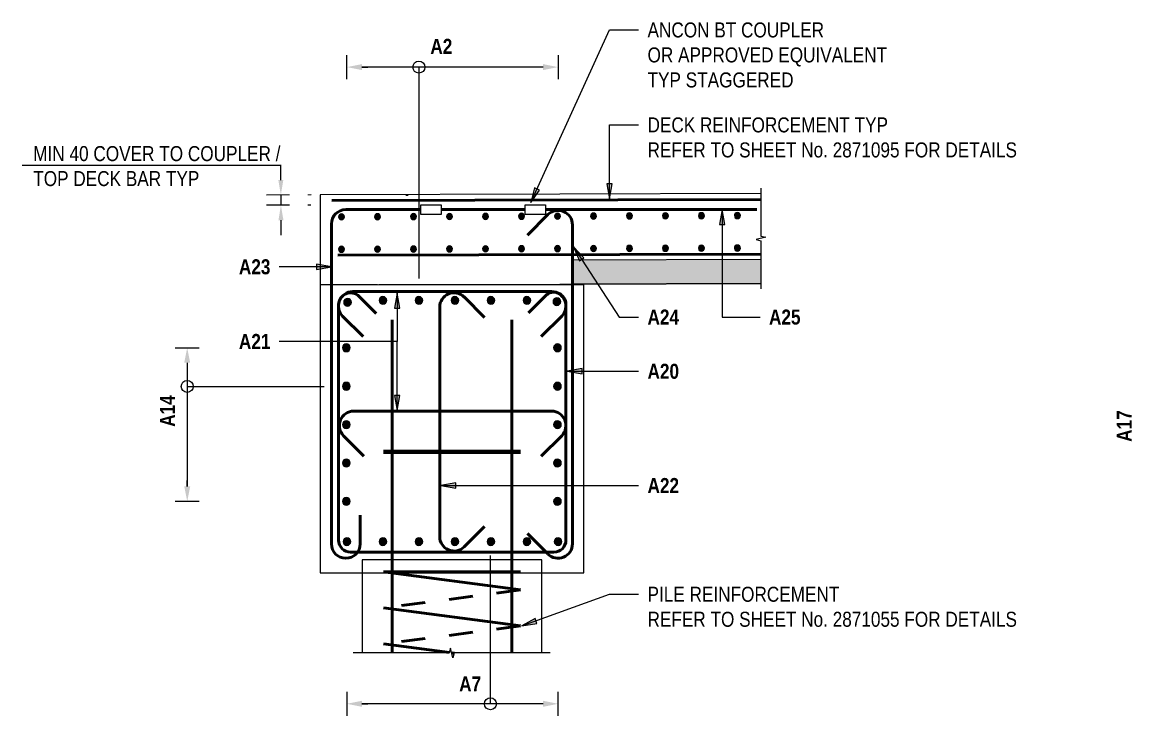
# Model space of a CAD drawing. Header units: metres. Extents: x 1652 to 1749, y -583 to 22.
# Drawn here: x 1734.509 to 1739.134, y 17.103 to 19.994 of the extents above; entities that cross this region are included whole.
import ezdxf

# ---------------------------------------------------------------- set-up
doc = ezdxf.new("R2010")
doc.units = ezdxf.units.M
doc.linetypes.add('JacobsDash', pattern=[0.0045, 0.003, -0.0015])
doc.layers.get('Defpoints').update_dxf_attribs({"color": 41})
for name, color, linetype, lineweight in [('BRIDGE-ABUTMENT-CONC', 7, 'Continuous', 50), ('D-BDGE', 7, 'Continuous', 13), ('D-BDGE-18-SOLID', 7, 'Continuous', 9), ('D-BDGE-FLOOR', 7, 'Continuous', 50), ('D-BDGE-FNDN-PILE-CONC', 7, 'Continuous', 50), ('D-BDGE-FRAMING', 7, 'Continuous', 50), ('D-BDGE-LINE', 7, 'Continuous', 9), ('D-ENHA-GEN-LINE', 7, 'Continuous', 9), ('D-ENHA-TEXT', 7, 'Continuous', 9), ('D-ENHA-TEXT-DIMS', 7, 'Continuous', 9)]:
    doc.layers.add(name, color=color, linetype=linetype, lineweight=lineweight)
doc.styles.add('Arial Narrow_2', font='ARIALN.TTF', dxfattribs={"height": 0.0625})
doc.styles.add('Arial Narrow_B_1', font='ARIALNB.TTF', dxfattribs={"height": 0.0625})
doc.dimstyles.new('Dimension_Standard_O__mm__3', dxfattribs={"dimscale": 0.3048, "dimtxt": 0.063964, "dimasz": 0.205052, "dimexe": 0.19685, "dimexo": 0.123031, "dimgap": 0.123031, "dimtad": 1, "dimdec": 0, "dimlfac": 1000, "dimzin": 0, "dimdsep": 46, "dimtxsty": 'Arial Narrow_2', "dimsah": 1, "dimcen": 0.09, "dimaunit": 1, "dimadec": 4, "dimazin": 0, "dimtfac": 1, "dimtdec": 4, "dimtix": 1, "dimtmove": 0, "dimatfit": 3, "dimfxl": 1, "dimtvp": 1, "dimtfill": 1, "dimtolj": 1, "dimtzin": 0, "dimlwd": 18, "dimlwe": 18, "dimarcsym": 2})

# ---------------------------------------------------------------- blocks, each defined once
blk = doc.blocks.new('01_SFO_FRP_Pile_CastInPlace_CS - CAST-IN-PLACE PILE - 0750-7668704-DRG-1075 - SECTION 01')
at = {"layer": 'D-BDGE-FNDN-PILE-CONC', "lineweight": 18}
for p, q in [((581.6425, 17.7527), (580.8925, 17.7527)), ((580.8925, 17.7527), (580.8925, 17.3652)), ((581.6425, 17.3652), (581.6425, 17.7527))]:
    blk.add_line(p, q, dxfattribs=at)
blk = doc.blocks.new('07_STR_DPS_PermadecPanel - 07_STR_DPS_PermadecPanel-5973119-DRG-1075 - SECTION 01')
at = {"layer": 'D-BDGE-FRAMING', "color": 252, "lineweight": 9, "true_color": 0x888888}
for p, q in [((581.7675, 18.9023), (582.5549, 18.9047)), ((581.7675, 18.9032), (581.7675, 18.9023))]:
    blk.add_line(p, q, dxfattribs=at)
blk = doc.blocks.new('Repeating Detail - Reo Dot_Scale 25_Section-1695670-DRG-1075 - SECTION 01')
at = {"layer": 'D-BDGE-LINE', "true_color": 0xc7c7c7}
for points in [[(580.8071, 19.1701), (580.8103, 19.1705), (580.8133, 19.1718), (580.8159, 19.1738), (580.8179, 19.1764), (580.8191, 19.1794), (580.8195, 19.1827), (580.8191, 19.1859), (580.8178, 19.1889), (580.8159, 19.1915), (580.8133, 19.1935), (580.8102, 19.1947), (580.807, 19.1951), (580.8038, 19.1947), (580.8008, 19.1934), (580.7982, 19.1914), (580.7962, 19.1888), (580.795, 19.1858), (580.7945, 19.1826), (580.795, 19.1793), (580.7962, 19.1763), (580.7982, 19.1737), (580.8011, 19.1716), (580.8038, 19.1705)], [(580.9571, 19.1706), (580.9603, 19.171), (580.9633, 19.1723), (580.9659, 19.1742), (580.9679, 19.1768), (580.9691, 19.1799), (580.9695, 19.1831), (580.9691, 19.1863), (580.9678, 19.1893), (580.9659, 19.1919), (580.9633, 19.1939), (580.9602, 19.1951), (580.957, 19.1956), (580.9538, 19.1951), (580.9508, 19.1939), (580.9482, 19.1919), (580.9462, 19.1893), (580.945, 19.1863), (580.9445, 19.183), (580.945, 19.1798), (580.9462, 19.1768), (580.9482, 19.1742), (580.9508, 19.1722), (580.9538, 19.171)], [(581.1071, 19.171), (581.1103, 19.1714), (581.1133, 19.1727), (581.1159, 19.1747), (581.1179, 19.1773), (581.1191, 19.1803), (581.1195, 19.1835), (581.1191, 19.1868), (581.1178, 19.1898), (581.1159, 19.1924), (581.1133, 19.1944), (581.1102, 19.1956), (581.1069, 19.196), (581.1038, 19.1956), (581.1008, 19.1943), (581.0982, 19.1923), (581.0962, 19.1897), (581.095, 19.1867), (581.0945, 19.1835), (581.095, 19.1802), (581.0962, 19.1772), (581.0982, 19.1746), (581.1008, 19.1727), (581.1038, 19.1714), (581.1069, 19.171)], [(581.2571, 19.1715), (581.2603, 19.1719), (581.2633, 19.1732), (581.2659, 19.1751), (581.2679, 19.1777), (581.2691, 19.1808), (581.2695, 19.184), (581.2691, 19.1872), (581.2678, 19.1902), (581.2659, 19.1928), (581.2633, 19.1948), (581.2602, 19.196), (581.257, 19.1965), (581.2538, 19.196), (581.2508, 19.1948), (581.2482, 19.1928), (581.2462, 19.1902), (581.245, 19.1872), (581.2445, 19.1839), (581.245, 19.1807), (581.2462, 19.1777), (581.2482, 19.1751), (581.2508, 19.1731), (581.2538, 19.1719)], [(581.4071, 19.1719), (581.4103, 19.1723), (581.4133, 19.1736), (581.4159, 19.1756), (581.4179, 19.1782), (581.4191, 19.1812), (581.4195, 19.1844), (581.4191, 19.1877), (581.4178, 19.1907), (581.4159, 19.1933), (581.4126, 19.1955), (581.4102, 19.1965), (581.407, 19.1969), (581.4038, 19.1965), (581.4008, 19.1952), (581.3982, 19.1932), (581.3962, 19.1906), (581.395, 19.1876), (581.3945, 19.1844), (581.395, 19.1811), (581.3962, 19.1781), (581.3982, 19.1755), (581.4008, 19.1736), (581.4038, 19.1723)], [(581.5571, 19.1724), (581.5603, 19.1728), (581.5633, 19.1741), (581.5659, 19.176), (581.5679, 19.1786), (581.5691, 19.1817), (581.5695, 19.1849), (581.5691, 19.1881), (581.5678, 19.1911), (581.5659, 19.1937), (581.5633, 19.1957), (581.5602, 19.1969), (581.557, 19.1974), (581.5538, 19.1969), (581.5508, 19.1957), (581.5482, 19.1937), (581.5462, 19.1911), (581.545, 19.1881), (581.5445, 19.1848), (581.545, 19.1816), (581.5462, 19.1786), (581.5482, 19.176), (581.5508, 19.174), (581.5538, 19.1728)], [(581.7071, 19.1728), (581.7103, 19.1732), (581.7133, 19.1745), (581.7159, 19.1765), (581.7179, 19.1791), (581.7191, 19.1821), (581.7195, 19.1853), (581.7191, 19.1886), (581.7178, 19.1916), (581.7159, 19.1942), (581.7133, 19.1962), (581.7102, 19.1974), (581.707, 19.1978), (581.7038, 19.1974), (581.7008, 19.1961), (581.6982, 19.1941), (581.6962, 19.1915), (581.695, 19.1885), (581.6945, 19.1853), (581.695, 19.182), (581.6962, 19.179), (581.6982, 19.1764), (581.7008, 19.1745), (581.7038, 19.1732)], [(581.8571, 19.1733), (581.8603, 19.1737), (581.8633, 19.175), (581.8659, 19.1769), (581.8679, 19.1795), (581.8691, 19.1826), (581.8695, 19.1858), (581.8691, 19.189), (581.8678, 19.192), (581.8659, 19.1946), (581.8633, 19.1966), (581.8602, 19.1978), (581.857, 19.1983), (581.8538, 19.1978), (581.8508, 19.1966), (581.8482, 19.1946), (581.8462, 19.192), (581.845, 19.189), (581.8445, 19.1857), (581.845, 19.1825), (581.8462, 19.1795), (581.8482, 19.1769), (581.8508, 19.1749), (581.8538, 19.1737)], [(582.0071, 19.1737), (582.0103, 19.1741), (582.0133, 19.1754), (582.0159, 19.1774), (582.0179, 19.18), (582.0191, 19.183), (582.0195, 19.1862), (582.0191, 19.1895), (582.0178, 19.1925), (582.0158, 19.1951), (582.0133, 19.1971), (582.0102, 19.1983), (582.007, 19.1987), (582.0038, 19.1983), (582.0008, 19.197), (581.9982, 19.195), (581.9962, 19.1924), (581.995, 19.1894), (581.9945, 19.1862), (581.995, 19.1829), (581.9962, 19.1799), (581.9982, 19.1773), (582.0008, 19.1754), (582.0038, 19.1741)], [(582.1571, 19.1742), (582.1603, 19.1746), (582.1633, 19.1758), (582.1659, 19.1778), (582.1679, 19.1804), (582.1691, 19.1835), (582.1695, 19.1867), (582.1691, 19.1899), (582.1678, 19.1929), (582.1658, 19.1955), (582.1633, 19.1975), (582.1602, 19.1987), (582.157, 19.1992), (582.1538, 19.1987), (582.1508, 19.1975), (582.1482, 19.1955), (582.1462, 19.1929), (582.145, 19.1899), (582.1445, 19.1866), (582.145, 19.1834), (582.1462, 19.1804), (582.1482, 19.1778), (582.1508, 19.1758), (582.1538, 19.1746)], [(582.3071, 19.1746), (582.3103, 19.175), (582.3133, 19.1763), (582.3159, 19.1783), (582.3179, 19.1809), (582.3191, 19.1839), (582.3195, 19.1871), (582.3191, 19.1904), (582.3178, 19.1934), (582.3158, 19.196), (582.3133, 19.1979), (582.3102, 19.1992), (582.307, 19.1996), (582.3038, 19.1992), (582.3008, 19.1979), (582.2982, 19.1959), (582.2962, 19.1933), (582.295, 19.1903), (582.2945, 19.1871), (582.295, 19.1838), (582.2962, 19.1808), (582.2982, 19.1782), (582.3008, 19.1763), (582.3038, 19.175)], [(582.4571, 19.1751), (582.4603, 19.1755), (582.4633, 19.1767), (582.4659, 19.1787), (582.4679, 19.1813), (582.4691, 19.1844), (582.4695, 19.1876), (582.4691, 19.1908), (582.4678, 19.1938), (582.4658, 19.1964), (582.4633, 19.1984), (582.4602, 19.1996), (582.457, 19.2001), (582.4538, 19.1996), (582.4508, 19.1984), (582.4482, 19.1964), (582.4462, 19.1938), (582.445, 19.1908), (582.4445, 19.1875), (582.445, 19.1843), (582.4462, 19.1813), (582.4482, 19.1787), (582.4508, 19.1767), (582.4538, 19.1755)]]:
    blk.add_hatch(color=9, dxfattribs=at).paths.add_polyline_path(points)
at = {"layer": 'D-BDGE-LINE', "color": 252, "true_color": 0x888888}
for centre, start, end in [((580.807, 19.1826), 90.1716, 270.1716), ((580.807, 19.1826), 270.1716, 90.1716), ((580.957, 19.1831), 90.1716, 270.1716), ((580.957, 19.1831), 270.1716, 90.1716), ((581.107, 19.1835), 90.1716, 270.1716), ((581.107, 19.1835), 270.1716, 90.1716), ((581.257, 19.184), 90.1716, 270.1716), ((581.257, 19.184), 270.1716, 90.1716), ((581.407, 19.1844), 90.1716, 270.1716), ((581.407, 19.1844), 270.1716, 90.1716), ((581.557, 19.1849), 90.1716, 270.1716), ((581.557, 19.1849), 270.1716, 90.1716), ((581.707, 19.1853), 90.1716, 270.1716), ((581.707, 19.1853), 270.1716, 90.1716), ((581.857, 19.1858), 90.1716, 270.1716), ((581.857, 19.1858), 270.1716, 90.1716), ((582.007, 19.1862), 90.1716, 270.1716), ((582.007, 19.1862), 270.1716, 90.1716), ((582.157, 19.1867), 90.1716, 270.1716), ((582.157, 19.1867), 270.1716, 90.1716), ((582.307, 19.1871), 90.1716, 270.1716), ((582.307, 19.1871), 270.1716, 90.1716), ((582.457, 19.1876), 90.1716, 270.1716), ((582.457, 19.1876), 270.1716, 90.1716)]:
    blk.add_arc(centre, 0.0125, start, end, dxfattribs=at)
blk = doc.blocks.new('CS_DET_Reinf_Bar Section_Solid - Reo Dot 32-6113454-DRG-1075 - SECTION 01')
at = {"layer": 'D-BDGE-LINE'}
blk.add_hatch(color=256, dxfattribs=at).paths.add_polyline_path([(580.827, 17.9808), (580.8311, 17.9814), (580.835, 17.983), (580.8383, 17.9855), (580.8408, 17.9888), (580.8424, 17.9927), (580.843, 17.9968), (580.8424, 18.001), (580.8408, 18.0048), (580.8383, 18.0081), (580.835, 18.0107), (580.8311, 18.0123), (580.827, 18.0128), (580.8228, 18.0123), (580.819, 18.0107), (580.8156, 18.0081), (580.8131, 18.0048), (580.8115, 18.001), (580.811, 17.9968), (580.8115, 17.9927), (580.8131, 17.9888), (580.8156, 17.9855), (580.819, 17.983), (580.8228, 17.9814)])
for start, end in [(0, 180), (180, 0)]:
    blk.add_arc((580.827, 17.9968), 0.016, start, end, dxfattribs=at)
blk = doc.blocks.new('CS_DET_BreakLine_ViewScale - CS_Std BreakLine-6415726-DRG-1075 - SECTION 01')
at = {"layer": 'D-BDGE-LINE'}
for p, q in [((582.5549, 19.3025), (582.5549, 19.1025)), ((582.5549, 19.1025), (582.5749, 19.0975)), ((582.5749, 19.0975), (582.5349, 19.0875)), ((582.5349, 19.0875), (582.5549, 19.0825)), ((582.5549, 19.0825), (582.5549, 18.8825))]:
    blk.add_line(p, q, dxfattribs=at)
blk = doc.blocks.new('T2DExtentArrowReinf_v1 - Extent-6400358-DRG-1075 - SECTION 01')
at = {"layer": 'D-BDGE-LINE'}
for p, q in [((580.154, 18.6368), (580.1902, 18.6368)), ((580.164, 18.5743), (580.164, 18.0593)), ((580.164, 18.4761), (580.735, 18.4761)), ((580.1977, 17.9968), (580.164, 17.9968))]:
    blk.add_line(p, q, dxfattribs=at)
blk = doc.blocks.new('T2DExtentArrowReinf_v1 - Extent-6500255-DRG-1075 - SECTION 01')
at = {"layer": 'D-BDGE-LINE'}
for p, q in [((580.8295, 19.7728), (580.8295, 19.8065)), ((581.647, 19.8065), (580.892, 19.8065)), ((581.1295, 19.8065), (581.1295, 18.9259)), ((581.7095, 19.8165), (581.7095, 19.7802))]:
    blk.add_line(p, q, dxfattribs=at)
blk = doc.blocks.new('CS_DET_BreakLine_ViewScale - CS_Std BreakLine-6401524-DRG-1075 - SECTION 01')
at = {"layer": 'D-BDGE-LINE'}
for p, q in [((581.2561, 17.3652), (580.8561, 17.3652)), ((581.2611, 17.3852), (581.2561, 17.3652)), ((581.2711, 17.3452), (581.2611, 17.3852)), ((581.2761, 17.3652), (581.2711, 17.3452)), ((581.6761, 17.3652), (581.2761, 17.3652))]:
    blk.add_line(p, q, dxfattribs=at)
blk = doc.blocks.new('T2DExtentArrowReinf_v1 - Extent-6402652-DRG-1075 - SECTION 01')
at = {"layer": 'D-BDGE-LINE'}
for p, q in [((581.4275, 17.1534), (581.4275, 17.7709)), ((580.8295, 17.187), (580.8295, 17.1534)), ((581.7095, 17.1434), (581.7095, 17.1796)), ((581.647, 17.1534), (580.892, 17.1534))]:
    blk.add_line(p, q, dxfattribs=at)
blk = doc.blocks.new('DIMBLOCK10-DRG-1075 - SECTION 01')
at = {"layer": 'D-ENHA-TEXT-DIMS', "color": 0, "lineweight": 18, "transparency": 16777216}
for p, q in [((1735.5873, 19.336), (1735.5871, 19.3985)), ((1735.7132, 19.2739), (1735.5275, 19.2733)), ((1735.5875, 19.2735), (1735.5877, 19.2309)), ((1735.7121, 19.2313), (1735.5277, 19.2307)), ((1735.5878, 19.1684), (1735.588, 19.1059))]:
    blk.add_line(p, q, dxfattribs=at)
at = {"layer": 'D-ENHA-TEXT-DIMS', "color": 0, "transparency": 16777216}
for points in [[(1735.5977, 19.336), (1735.5769, 19.336), (1735.5875, 19.2735)], [(1735.5983, 19.1684), (1735.5774, 19.1684), (1735.5877, 19.2309)]]:
    blk.add_solid(points, dxfattribs=at)
at = {"layer": 'Defpoints', "color": 0, "transparency": 16777216}
for p in [(1735.7507, 19.274), (1735.5877, 19.2309), (1735.7496, 19.2314)]:
    blk.add_point(p, dxfattribs=at)
at = {"layer": 'D-ENHA-TEXT-DIMS', "color": 0, "lineweight": 18, "transparency": 16777216, "insert": (1735.6622, 19.2524), "char_height": 0.0625, "attachment_point": 5, "rotation": 270.1729, "style": 'Arial Narrow_2', "bg_fill": 3, "box_fill_scale": 1.1, "bg_fill_color": 256, "bg_fill_true_color": 13158600, "bg_fill_transparency": 0}
blk.add_mtext('\\A1;\u200e', dxfattribs=at)

msp = doc.modelspace()

# ---------------------------------------------------------------- hatches: boundary and pattern name
at = {"layer": 'D-BDGE-LINE', "true_color": 0xc7ffc7}
msp.add_hatch(color=254, dxfattribs=at).paths.add_polyline_path([(1736.8007, 18.9032), (1737.5881, 18.9059), (1737.5881, 19.0041), (1736.8007, 19.0015)])
at = {"layer": 'D-ENHA-GEN-LINE'}
for points in [[(1735.9252, 19.794), (1735.9252, 19.819), (1735.8627, 19.8065)], [(1736.6802, 19.794), (1736.7427, 19.8065), (1736.6802, 19.819)], [(1735.2097, 18.5743), (1735.1972, 18.6368), (1735.1847, 18.5743)], [(1735.1972, 17.9968), (1735.2097, 18.0593), (1735.1847, 18.0593)], [(1735.9252, 17.1409), (1735.9252, 17.1659), (1735.8627, 17.1534)], [(1736.6802, 17.1409), (1736.7427, 17.1534), (1736.6802, 17.1659)]]:
    msp.add_hatch(color=256, dxfattribs=at).paths.add_polyline_path(points)
at = {"layer": 'D-ENHA-TEXT'}
for points in [[(1736.6289, 19.242), (1736.6648, 19.2943), (1736.6448, 19.3034)], [(1736.9567, 19.2571), (1736.9677, 19.3196), (1736.9457, 19.3196)], [(1737.4268, 19.2128), (1737.4157, 19.1503), (1737.4378, 19.1503)], [(1736.8067, 19.0579), (1736.8315, 18.9995), (1736.85, 19.0115)], [(1735.7991, 18.9745), (1735.7366, 18.9855), (1735.7366, 18.9634)], [(1736.0726, 18.8648), (1736.0616, 18.8023), (1736.0836, 18.8023)], [(1736.7809, 18.539), (1736.8434, 18.528), (1736.8434, 18.55)], [(1736.0726, 18.3754), (1736.0836, 18.4379), (1736.0616, 18.4379)], [(1736.254, 18.063), (1736.3165, 18.0519), (1736.3165, 18.074)], [(1736.5919, 17.4777), (1736.6544, 17.4886), (1736.6469, 17.5093)]]:
    msp.add_hatch(color=256, dxfattribs=at).paths.add_polyline_path(points)

# ---------------------------------------------------------------- linework, layer by layer
at = {"layer": 'BRIDGE-ABUTMENT-CONC', "lineweight": 13}
for p, q in [((1735.7507, 18.8997), (1735.7507, 17.6997)), ((1735.9907, 18.8997), (1735.7507, 18.8997)), ((1736.8507, 18.8997), (1735.9962, 18.8997)), ((1736.8507, 17.6997), (1736.8507, 18.8997)), ((1736.8507, 18.8997), (1736.8507, 18.8997)), ((1735.7507, 17.6997), (1736.6757, 17.6997)), ((1735.7507, 17.6996), (1735.7507, 17.6997)), ((1736.6757, 17.6997), (1736.8507, 17.6997)), ((1736.8507, 17.6996), (1736.8507, 17.6997))]:
    msp.add_line(p, q, dxfattribs=at)
at = {"layer": 'D-BDGE', "lineweight": 18}
msp.add_line((1735.5888, 19.3961), (1734.5095, 19.3961), dxfattribs=at)
at = {"layer": 'D-BDGE', "color": 252, "lineweight": 50, "true_color": 0x888888}
for p, q in [((1735.8001, 19.25), (1737.5881, 19.2554)), ((1735.8252, 19.0223), (1737.5881, 19.0276))]:
    msp.add_line(p, q, dxfattribs=at)
at = {"layer": 'D-BDGE', "color": 7, "lineweight": 9, "true_color": 0xffffff}
msp.add_line((1736.1085, 19.2727), (1736.1185, 19.2727), dxfattribs=at)
at = {"layer": 'D-BDGE', "lineweight": 50}
for p, q in [((1735.8582, 19.2127), (1736.171, 19.2127)), ((1736.256, 19.2127), (1736.606, 19.2127)), ((1736.7001, 19.1916), (1736.6153, 19.1067)), ((1736.691, 19.2127), (1737.5704, 19.2127)), ((1735.7982, 19.1527), (1735.7982, 17.82)), ((1736.8026, 19.1492), (1736.8026, 17.82)), ((1736.7154, 18.8709), (1735.8874, 18.8709)), ((1735.9135, 18.8511), (1735.9842, 18.7804)), ((1736.3517, 18.8485), (1736.4366, 18.7636)), ((1736.6193, 18.7829), (1736.69, 18.8536)), ((1735.8282, 18.8157), (1735.8282, 17.835)), ((1736.2493, 18.806), (1736.2493, 17.85)), ((1736.7754, 17.835), (1736.7754, 18.8182)), ((1735.8449, 18.7684), (1735.9298, 18.6836)), ((1736.7578, 18.7684), (1736.6729, 18.6836)), ((1736.7154, 18.373), (1735.8912, 18.373)), ((1735.8487, 18.2706), (1735.9336, 18.1857)), ((1736.7578, 18.2706), (1736.6729, 18.1857)), ((1735.9182, 17.82), (1735.9182, 17.94)), ((1736.3517, 17.8076), (1736.4366, 17.8924)), ((1736.7001, 17.7776), (1736.6153, 17.8624)), ((1735.8782, 17.785), (1736.7254, 17.785))]:
    msp.add_line(p, q, dxfattribs=at)
at = {"layer": 'D-BDGE'}
for p, q in [((1736.171, 19.2327), (1736.256, 19.2327)), ((1736.171, 19.1927), (1736.171, 19.2327)), ((1736.256, 19.1927), (1736.171, 19.1927)), ((1736.256, 19.2327), (1736.256, 19.1927)), ((1736.606, 19.2327), (1736.691, 19.2327)), ((1736.606, 19.1927), (1736.606, 19.2327)), ((1736.691, 19.1927), (1736.606, 19.1927)), ((1736.691, 19.2327), (1736.691, 19.1927))]:
    msp.add_line(p, q, dxfattribs=at)
at = {"layer": 'D-BDGE', "color": 8, "lineweight": 50, "true_color": 0x808080}
for p, q in [((1736.0507, 17.3652), (1736.0507, 18.7527)), ((1736.5507, 17.3652), (1736.5507, 18.7527)), ((1736.0157, 17.7027), (1736.5857, 17.6277)), ((1736.0157, 17.7027), (1736.5857, 17.7027)), ((1736.0157, 17.5527), (1736.5857, 17.4777)), ((1736.0157, 17.4027), (1736.2897, 17.3666)), ((1736.2993, 17.3654), (1736.3091, 17.3641))]:
    msp.add_line(p, q, dxfattribs=at)
at = {"layer": 'D-BDGE', "color": 252, "lineweight": 70, "true_color": 0x888888}
msp.add_line((1736.0157, 18.2027), (1736.5857, 18.2027), dxfattribs=at)
at = {"layer": 'D-BDGE', "color": 8, "linetype": 'JacobsDash', "lineweight": 50, "true_color": 0x808080}
for p, q in [((1736.5857, 17.6277), (1736.0157, 17.5527)), ((1736.5857, 17.4777), (1736.0157, 17.4027))]:
    msp.add_line(p, q, dxfattribs=at)
at = {"layer": 'D-BDGE', "lineweight": 50}
for centre, radius, start, end in [((1735.8582, 19.1527), 0.06, 90, 180), ((1736.7426, 19.1492), 0.06, 360, 135), ((1735.8874, 18.8109), 0.06, 90, 225), ((1736.7254, 18.8182), 0.05, 0, 135), ((1736.7154, 18.8109), 0.06, 315, 90), ((1735.8782, 18.8157), 0.05, 45, 180), ((1736.3093, 18.806), 0.06, 45, 180), ((1735.8912, 18.313), 0.06, 90, 225), ((1736.7154, 18.313), 0.06, 315, 90), ((1736.3093, 17.85), 0.06, 180, 315), ((1735.8582, 17.82), 0.06, 180, 360), ((1735.8782, 17.835), 0.05, 180, 270), ((1736.7426, 17.82), 0.06, 225, 360), ((1736.7254, 17.835), 0.05, 270, 0)]:
    msp.add_arc(centre, radius, start, end, dxfattribs=at)
at = {"layer": 'D-BDGE-18-SOLID', "color": 252, "true_color": 0x888888}
for p, q in [((1737.5881, 19.0041), (1736.8007, 19.0015)), ((1736.8007, 19.0015), (1736.8007, 18.9032)), ((1736.8007, 18.9032), (1737.5881, 18.9059))]:
    msp.add_line(p, q, dxfattribs=at)
at = {"layer": 'D-BDGE-FLOOR', "color": 252, "lineweight": 9, "true_color": 0x888888}
msp.add_line((1735.7507, 19.274), (1735.7507, 18.899), dxfattribs=at)
at = {"layer": 'D-BDGE-FLOOR', "color": 252, "lineweight": 9, "true_color": 0x888888, "flags": 128}
for points in [[(1737.5881, 19.2795), (1736.7507, 19.277), (1735.7507, 19.274)], [(1735.7507, 18.899), (1736.7507, 18.902), (1737.5881, 18.9045)]]:
    msp.add_lwpolyline(points, dxfattribs=at)
at = {"layer": 'D-ENHA-GEN-LINE'}
for p, q in [((1735.8627, 19.7565), (1735.8627, 19.8565)), ((1736.7427, 19.8565), (1736.7427, 19.7565)), ((1735.9252, 19.8065), (1735.9502, 19.8065)), ((1736.6802, 19.8065), (1736.6552, 19.8065)), ((1735.1472, 18.6368), (1735.2472, 18.6368)), ((1735.1972, 18.5743), (1735.1972, 18.5493)), ((1735.1972, 18.0593), (1735.1972, 18.0843)), ((1735.2472, 17.9968), (1735.1472, 17.9968)), ((1735.8627, 17.2034), (1735.8627, 17.1034)), ((1736.7427, 17.1034), (1736.7427, 17.2034)), ((1735.9252, 17.1534), (1735.9502, 17.1534)), ((1736.6802, 17.1534), (1736.6552, 17.1534))]:
    msp.add_line(p, q, dxfattribs=at)
for centre in [(1736.1627, 19.8065), (1735.1972, 18.4761), (1736.4607, 17.1534)]:
    msp.add_circle(centre, 0.025, dxfattribs=at)
at = {"layer": 'D-ENHA-TEXT'}
for p, q in [((1736.6289, 19.242), (1736.9567, 19.9614)), ((1736.9567, 19.9614), (1737.078, 19.9614)), ((1736.9567, 19.5656), (1737.078, 19.5656)), ((1736.9567, 19.2571), (1736.9567, 19.5656)), ((1736.6448, 19.3034), (1736.6289, 19.242)), ((1736.6289, 19.242), (1736.6648, 19.2943)), ((1736.6648, 19.2943), (1736.6448, 19.3034)), ((1736.9677, 19.3196), (1736.9457, 19.3196)), ((1736.9457, 19.3196), (1736.9567, 19.2571)), ((1736.9567, 19.2571), (1736.9677, 19.3196)), ((1737.4268, 19.2128), (1737.4157, 19.1503)), ((1737.4378, 19.1503), (1737.4268, 19.2128)), ((1737.4268, 19.2128), (1737.4268, 18.7649)), ((1737.4157, 19.1503), (1737.4378, 19.1503)), ((1736.8067, 19.0579), (1736.8315, 18.9995)), ((1736.85, 19.0115), (1736.8067, 19.0579)), ((1736.8067, 19.0579), (1736.9969, 18.7649)), ((1736.8315, 18.9995), (1736.85, 19.0115)), ((1735.5823, 18.9745), (1735.5807, 18.9745)), ((1735.7991, 18.9745), (1735.5823, 18.9745)), ((1735.7991, 18.9745), (1735.7366, 18.9855)), ((1735.7366, 18.9855), (1735.7366, 18.9634)), ((1735.7366, 18.9634), (1735.7991, 18.9745)), ((1736.0726, 18.8648), (1736.0616, 18.8023)), ((1736.0836, 18.8023), (1736.0726, 18.8648)), ((1736.0726, 18.8648), (1736.0726, 18.6632)), ((1736.0616, 18.8023), (1736.0836, 18.8023)), ((1736.9969, 18.7649), (1737.078, 18.7649)), ((1737.4268, 18.7649), (1737.5843, 18.7649)), ((1735.5823, 18.6632), (1735.5807, 18.6632)), ((1736.0726, 18.6632), (1735.5823, 18.6632)), ((1736.0726, 18.6632), (1735.5823, 18.6632)), ((1736.0726, 18.3754), (1736.0726, 18.6632)), ((1736.8434, 18.55), (1736.7809, 18.539)), ((1736.8434, 18.528), (1736.8434, 18.55)), ((1736.7809, 18.539), (1736.8434, 18.528)), ((1736.7809, 18.539), (1737.078, 18.539)), ((1736.0836, 18.4379), (1736.0616, 18.4379)), ((1736.0616, 18.4379), (1736.0726, 18.3754)), ((1736.0726, 18.3754), (1736.0836, 18.4379)), ((1736.3165, 18.074), (1736.254, 18.063)), ((1736.254, 18.063), (1736.3165, 18.0519)), ((1736.254, 18.063), (1737.078, 18.063)), ((1736.3165, 18.0519), (1736.3165, 18.074)), ((1736.5919, 17.4777), (1736.9567, 17.6098)), ((1736.9567, 17.6098), (1737.078, 17.6098)), ((1736.6469, 17.5093), (1736.5919, 17.4777)), ((1736.5919, 17.4777), (1736.6544, 17.4886)), ((1736.6544, 17.4886), (1736.6469, 17.5093))]:
    msp.add_line(p, q, dxfattribs=at)

# ---------------------------------------------------------------- block references
at = {"layer": 'D-BDGE-FNDN-PILE-CONC', "lineweight": 18}
msp.add_blockref('01_SFO_FRP_Pile_CastInPlace_CS - CAST-IN-PLACE PILE - 0750-7668704-DRG-1075 - SECTION 01', (1155.0332, 0), dxfattribs=at)
at = {"layer": 'D-BDGE-FRAMING', "color": 252, "lineweight": 9, "true_color": 0x888888}
msp.add_blockref('07_STR_DPS_PermadecPanel - 07_STR_DPS_PermadecPanel-5973119-DRG-1075 - SECTION 01', (1155.0332, 0), dxfattribs=at)
at = {"layer": 'D-BDGE-LINE'}
for name, p in [('T2DExtentArrowReinf_v1 - Extent-6500255-DRG-1075 - SECTION 01', (1155.0332, 0)), ('CS_DET_BreakLine_ViewScale - CS_Std BreakLine-6415726-DRG-1075 - SECTION 01', (1155.0332, 0)), ('CS_DET_Reinf_Bar Section_Solid - Reo Dot 32-6113454-DRG-1075 - SECTION 01', (1155.0382, 0.83)), ('CS_DET_Reinf_Bar Section_Solid - Reo Dot 32-6113454-DRG-1075 - SECTION 01', (1155.1857, 0.8375)), ('CS_DET_Reinf_Bar Section_Solid - Reo Dot 32-6113454-DRG-1075 - SECTION 01', (1155.3357, 0.8375)), ('CS_DET_Reinf_Bar Section_Solid - Reo Dot 32-6113454-DRG-1075 - SECTION 01', (1155.4857, 0.8375)), ('CS_DET_Reinf_Bar Section_Solid - Reo Dot 32-6113454-DRG-1075 - SECTION 01', (1155.6357, 0.8375)), ('CS_DET_Reinf_Bar Section_Solid - Reo Dot 32-6113454-DRG-1075 - SECTION 01', (1155.7857, 0.8375)), ('CS_DET_Reinf_Bar Section_Solid - Reo Dot 32-6113454-DRG-1075 - SECTION 01', (1155.9107, 0.8325)), ('T2DExtentArrowReinf_v1 - Extent-6400358-DRG-1075 - SECTION 01', (1155.0332, 0)), ('CS_DET_Reinf_Bar Section_Solid - Reo Dot 32-6113454-DRG-1075 - SECTION 01', (1155.0332, 0.64)), ('CS_DET_Reinf_Bar Section_Solid - Reo Dot 32-6113454-DRG-1075 - SECTION 01', (1155.9132, 0.64)), ('CS_DET_Reinf_Bar Section_Solid - Reo Dot 32-6113454-DRG-1075 - SECTION 01', (1155.0332, 0.48)), ('CS_DET_Reinf_Bar Section_Solid - Reo Dot 32-6113454-DRG-1075 - SECTION 01', (1155.9132, 0.48)), ('CS_DET_Reinf_Bar Section_Solid - Reo Dot 32-6113454-DRG-1075 - SECTION 01', (1155.0332, 0.32)), ('CS_DET_Reinf_Bar Section_Solid - Reo Dot 32-6113454-DRG-1075 - SECTION 01', (1155.9132, 0.32)), ('CS_DET_Reinf_Bar Section_Solid - Reo Dot 32-6113454-DRG-1075 - SECTION 01', (1155.0332, 0.16)), ('CS_DET_Reinf_Bar Section_Solid - Reo Dot 32-6113454-DRG-1075 - SECTION 01', (1155.9132, 0.16)), ('CS_DET_Reinf_Bar Section_Solid - Reo Dot 32-6113454-DRG-1075 - SECTION 01', (1155.0332, 0)), ('CS_DET_Reinf_Bar Section_Solid - Reo Dot 32-6113454-DRG-1075 - SECTION 01', (1155.9132, 0)), ('CS_DET_Reinf_Bar Section_Solid - Reo Dot 32-6113454-DRG-1075 - SECTION 01', (1155.0357, -0.1675)), ('CS_DET_Reinf_Bar Section_Solid - Reo Dot 32-6113454-DRG-1075 - SECTION 01', (1155.1857, -0.1675)), ('CS_DET_Reinf_Bar Section_Solid - Reo Dot 32-6113454-DRG-1075 - SECTION 01', (1155.3357, -0.1675)), ('CS_DET_Reinf_Bar Section_Solid - Reo Dot 32-6113454-DRG-1075 - SECTION 01', (1155.4857, -0.1675)), ('CS_DET_Reinf_Bar Section_Solid - Reo Dot 32-6113454-DRG-1075 - SECTION 01', (1155.6357, -0.1675)), ('CS_DET_Reinf_Bar Section_Solid - Reo Dot 32-6113454-DRG-1075 - SECTION 01', (1155.7857, -0.1675)), ('CS_DET_Reinf_Bar Section_Solid - Reo Dot 32-6113454-DRG-1075 - SECTION 01', (1155.9157, -0.1675)), ('T2DExtentArrowReinf_v1 - Extent-6402652-DRG-1075 - SECTION 01', (1155.0332, 0)), ('CS_DET_BreakLine_ViewScale - CS_Std BreakLine-6401524-DRG-1075 - SECTION 01', (1155.0332, 0))]:
    msp.add_blockref(name, p, dxfattribs=at)
at = {"layer": 'D-BDGE-LINE', "color": 252, "true_color": 0x888888}
for p in [(1155.0332, 0), (1155.0332, -0.1353)]:
    msp.add_blockref('Repeating Detail - Reo Dot_Scale 25_Section-1695670-DRG-1075 - SECTION 01', p, dxfattribs=at)

# ---------------------------------------------------------------- texts
at = {"layer": 'D-ENHA-TEXT', "char_height": 0.0625, "attachment_point": 1, "bg_fill": 3, "box_fill_scale": 1, "bg_fill_color": 256, "bg_fill_transparency": 0}
for s, insert, style in [('ANCON BT COUPLER', (1737.1155, 19.9926), 'Arial Narrow_2'), ('A2', (1736.2105, 19.9242), 'Arial Narrow_B_1'), ('OR APPROVED EQUIVALENT', (1737.1155, 19.8885), 'Arial Narrow_2'), ('TYP STAGGERED', (1737.1155, 19.7843), 'Arial Narrow_2'), ('DECK REINFORCEMENT TYP', (1737.1155, 19.5969), 'Arial Narrow_2'), ('REFER TO SHEET No. 2871095 FOR DETAILS', (1737.1155, 19.4927), 'Arial Narrow_2'), ('A23', (1735.4126, 19.0057), 'Arial Narrow_B_1'), ('A24', (1737.1155, 18.7962), 'Arial Narrow_B_1'), ('A25', (1737.6218, 18.7962), 'Arial Narrow_B_1'), ('A20', (1737.1155, 18.5702), 'Arial Narrow_B_1'), ('A22', (1737.1155, 18.0942), 'Arial Narrow_B_1'), ('PILE REINFORCEMENT', (1737.1155, 17.6411), 'Arial Narrow_2'), ('REFER TO SHEET No. 2871055 FOR DETAILS', (1737.1155, 17.5369), 'Arial Narrow_2')]:
    msp.add_mtext(s, dxfattribs=dict(at, insert=insert, style=style))
at = {"layer": 'D-ENHA-TEXT', "char_height": 0.0625, "attachment_point": 1, "rotation": 90, "style": 'Arial Narrow_B_1', "bg_fill": 3, "box_fill_scale": 1, "bg_fill_color": 256, "bg_fill_transparency": 0}
for s, insert in [('A14', (1735.0832, 18.3078)), ('A17', (1739.0712, 18.2449))]:
    msp.add_mtext(s, dxfattribs=dict(at, insert=insert))

# ---------------------------------------------------------------- next in the draw order: texts
at = {"layer": 'D-ENHA-TEXT', "char_height": 0.0625, "attachment_point": 1, "bg_fill": 3, "box_fill_scale": 1, "bg_fill_color": 256, "bg_fill_transparency": 0}
for s, insert, style in [('MIN 40 COVER TO COUPLER / ', (1734.5555, 19.4773), 'Arial Narrow_2'), ('TOP DECK BAR TYP', (1734.5555, 19.3732), 'Arial Narrow_2'), ('A21', (1735.4126, 18.6944), 'Arial Narrow_B_1'), ('A7', (1736.3305, 17.2674), 'Arial Narrow_B_1')]:
    msp.add_mtext(s, dxfattribs=dict(at, insert=insert, style=style))

# ---------------------------------------------------------------- next in the draw order: dimensions: what is measured, and where the dimension line sits
at = {"layer": 'D-ENHA-TEXT-DIMS', "lineweight": 18}
dim = msp.add_linear_dim(base=(1735.5877, 19.2309), p1=(1735.7507, 19.274), p2=(1735.7496, 19.2314), angle=270.1729, text='\u200e', dimstyle='Dimension_Standard_O__mm__3', override={"dimpost": '<>', "dimfxl": 0.042613}, dxfattribs=at)
dim.commit()
dim.dimension.update_dxf_attribs({"geometry": 'DIMBLOCK10-DRG-1075 - SECTION 01', "text_midpoint": (1735.6622, 19.2524)})

doc.saveas('drawing.dxf')
